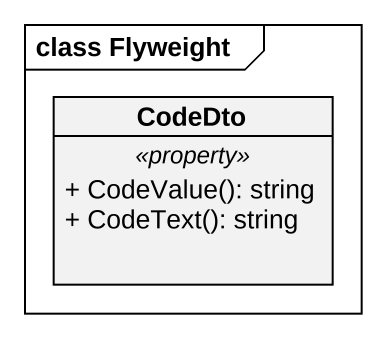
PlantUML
@startuml
mainframe class Flyweight
hide circle
hide empty members
skinparam classAttributeIconSize 0
class CodeDto {
  .. <<property>> ..
  + CodeValue(): string
  + CodeText(): string
}
@enduml
